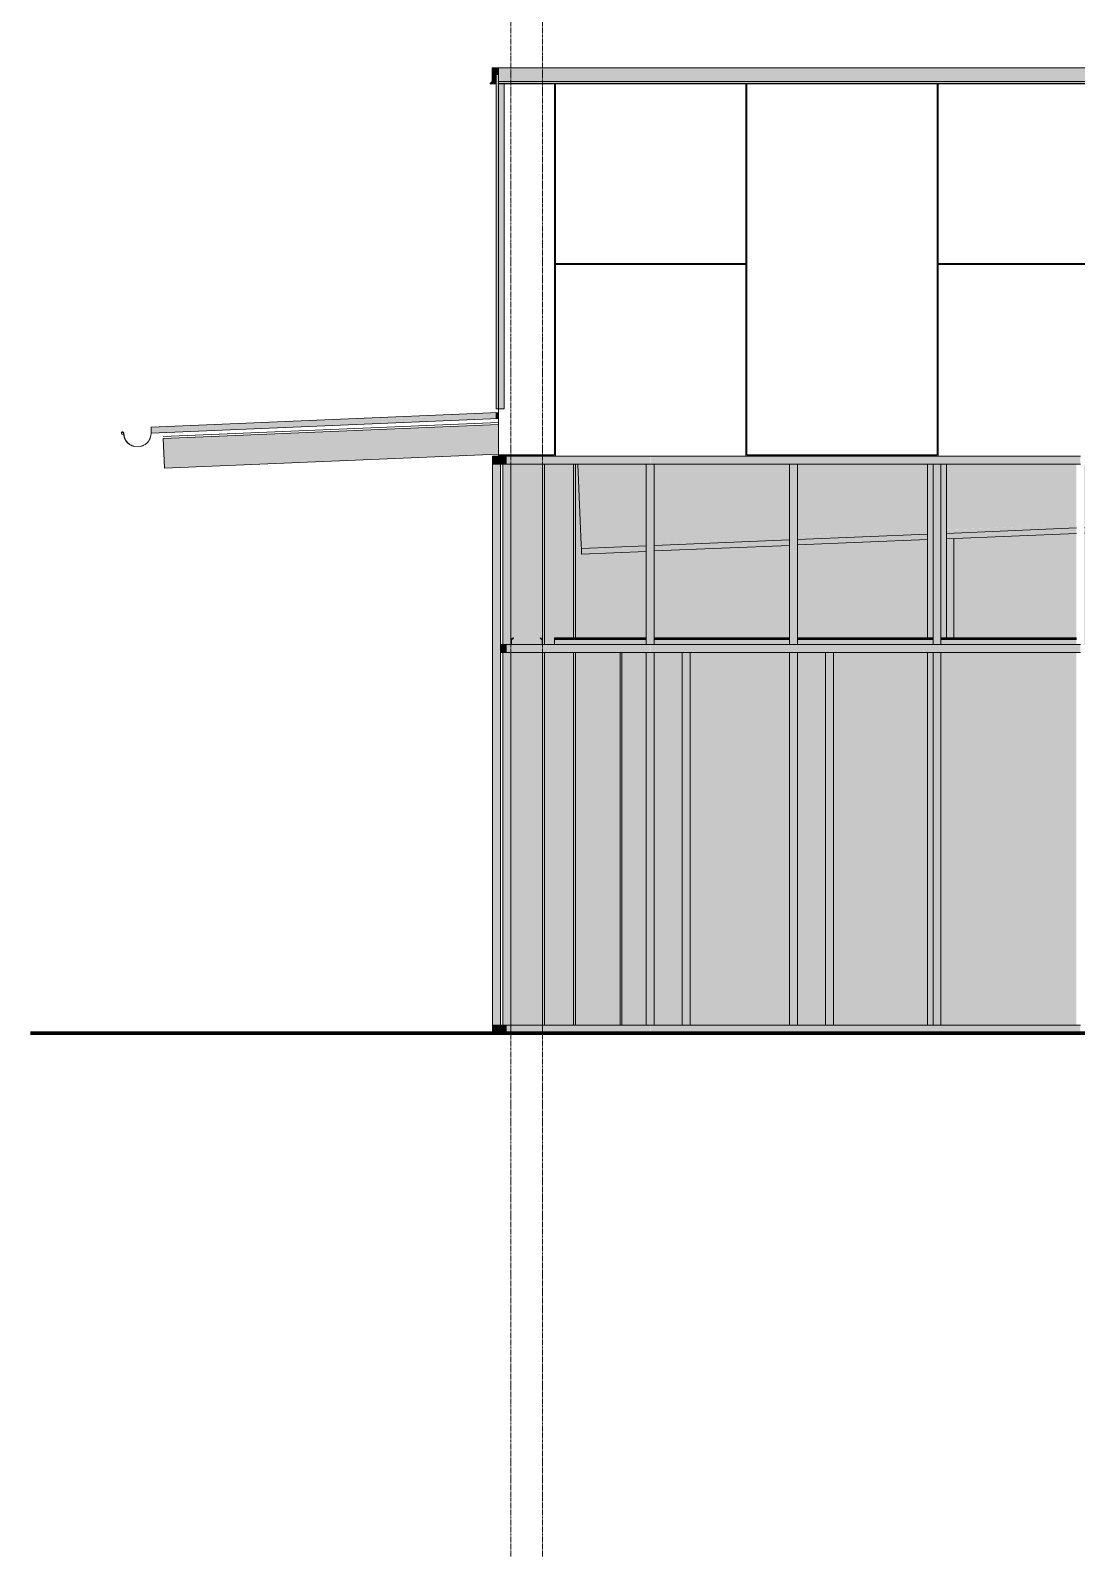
# Model space of a CAD drawing. Header units: inches. Extents: x 20478 to 36684, y -248 to 750.
# Drawn here: x 23873.6 to 24137.5, y -132 to 252.9 of the extents above; entities that cross this region are included whole.
import ezdxf

# ---------------------------------------------------------------- set-up
doc = ezdxf.new("R2010")
doc.units = ezdxf.units.IN
doc.header["$MEASUREMENT"] = 0
doc.linetypes.add('Grid Line 1_2_', pattern=[0.875, 0.5, -0.125, 0.125, -0.125])
for name, color, linetype, lineweight in [('A-GLAZ-CURT', 52, 'Continuous', 9), ('A-GLAZ-CWMG', 51, 'Continuous', 9), ('A-ROOF', 132, 'Continuous', 13), ('A-ROOF-OTLN', 132, 'Continuous', 9), ('A-WALL', 113, 'Continuous', 13), ('A-WALL-PATT', 111, 'Continuous', 13), ('C-TOPO', 7, 'Continuous', 9), ('I-WALL', 2, 'Continuous', 13), ('L-SITE-WALL', 31, 'Continuous', 13), ('S-BEAM', 12, 'Continuous', 9), ('S-COLS', 52, 'Continuous', 9), ('S-GRID', 1, 'Continuous', 9)]:
    doc.layers.add(name, color=color, linetype=linetype, lineweight=lineweight)

# ---------------------------------------------------------------- blocks, each defined once
blk = doc.blocks.new('Girt_C - 8_D-1111111-Elevation - South')
at = {"layer": 'S-BEAM'}
h = blk.add_hatch(color=256, dxfattribs=at)
h.paths.add_polyline_path([(22061.69, 98), (22061.75, 98), (22061.75, 99.2), (22062.29, 99.65), (22062.21, 99.73), (22061.64, 99.25), (22061.64, 98)], flags=0)
h.paths.add_polyline_path([(22069.64, 98), (22069.64, 99.25), (22069.07, 99.73), (22069, 99.65), (22069.53, 99.2), (22069.59, 98)], flags=0)
for p, q in [((22062.21, 99.73), (22061.64, 99.25)), ((22061.64, 99.25), (22061.64, 98)), ((22061.75, 99.2), (22062.29, 99.65)), ((22061.75, 98), (22061.75, 99.2)), ((22062.29, 99.65), (22062.21, 99.73)), ((22069.07, 99.73), (22069, 99.65)), ((22069, 99.65), (22069.53, 99.2)), ((22069.64, 99.25), (22069.07, 99.73)), ((22069.53, 99.2), (22069.53, 98))]:
    blk.add_line(p, q, dxfattribs=at)
blk = doc.blocks.new('W-Wide Flange-Column - B3_B-1169465-Elevation - South')
at = {"layer": 'S-COLS'}
h = blk.add_hatch(color=256, dxfattribs=at)
h.paths.add_polyline_path([(22069.64, 2), (22070.07, 2), (22070.02, 96), (22069.64, 96), (22069.64, 76.47)], flags=0)
h.paths.add_polyline_path([(22069.64, 98), (22070.07, 98), (22070.02, 143.5), (22069.64, 143.5), (22069.64, 105.76)], flags=0)
h = blk.add_hatch(color=256, dxfattribs=at)
h.paths.add_polyline_path([(22070.59, 2), (22070.77, 2), (22070.77, 96), (22070.07, 96), (22070.11, 2), (22070.42, 2)], flags=0)
h.paths.add_polyline_path([(22070.12, 98), (22070.77, 98), (22070.77, 143.5), (22070.07, 143.5), (22070.09, 98)], flags=0)
h = blk.add_hatch(color=256, dxfattribs=at)
h.paths.add_polyline_path([(22076.77, 2), (22076.77, 96), (22070.77, 96), (22070.77, 2)], flags=0)
h.paths.add_polyline_path([(22072.62, 98), (22072.62, 99.73), (22076.77, 99.73), (22076.77, 143.5), (22070.77, 143.5), (22070.77, 98)], flags=0)
h = blk.add_hatch(color=256, dxfattribs=at)
h.paths.add_polyline_path([(22077.11, 2), (22077.46, 2), (22077.42, 96), (22076.77, 96), (22076.77, 2), (22076.91, 2)], flags=0)
h.paths.add_polyline_path([(22077.42, 99.73), (22077.46, 99.73), (22077.42, 143.5), (22076.77, 143.5), (22076.81, 99.73), (22077.38, 99.73)], flags=0)
h = blk.add_hatch(color=256, dxfattribs=at)
h.paths.add_polyline_path([(22077.46, 2), (22077.89, 2), (22077.89, 96), (22077.46, 96), (22077.46, 76.47)], flags=0)
h.paths.add_polyline_path([(22077.89, 99.73), (22077.89, 143.5), (22077.46, 143.5), (22077.46, 99.73)], flags=0)
for p, q in [((22069.64, 143.5), (22069.64, 98)), ((22070.07, 143.5), (22070.07, 98)), ((22077.46, 143.5), (22077.46, 99.73)), ((22077.89, 99.73), (22077.89, 143.5)), ((22069.64, 96), (22069.64, 2)), ((22070.07, 96), (22070.07, 2)), ((22077.46, 96), (22077.46, 2)), ((22077.89, 2), (22077.89, 96))]:
    blk.add_line(p, q, dxfattribs=at)
blk = doc.blocks.new('Girt_C - 8_D-1099926-Elevation - South')
at = {"layer": 'S-BEAM'}
h = blk.add_hatch(color=256, dxfattribs=at)
h.paths.add_polyline_path([(26269.39, 99.25), (26269.39, 99.73), (26235.2, 99.73), (26235.2, 99.25), (26268.85, 99.25)], flags=0)
h.paths.add_polyline_path([(24238.55, 99.25), (24241.77, 99.25), (24241.77, 99.73), (24208.7, 99.73), (24208.7, 99.25), (24221.27, 99.25)], flags=0)
h.paths.add_polyline_path([(24243.77, 99.25), (24244.02, 99.25), (24244.02, 99.73), (24243.77, 99.73)], flags=0)
h.paths.add_polyline_path([(25076.08, 99.25), (25110.27, 99.25), (25110.27, 99.73), (25076.08, 99.73)], flags=0)
h.paths.add_polyline_path([(26233.2, 99.25), (26233.2, 99.73), (26199.02, 99.73), (26199.02, 99.25), (26225.65, 99.25)], flags=0)
h.paths.add_polyline_path([(25112.52, 99.25), (25112.52, 99.73), (25112.27, 99.73), (25112.27, 99.25)], flags=0)
h.paths.add_polyline_path([(25320.57, 99.25), (25501.08, 99.25), (25501.08, 99.73), (25320.57, 99.73)], flags=0)
h.paths.add_polyline_path([(26197.02, 99.25), (26197.02, 99.73), (26162.83, 99.73), (26162.83, 99.25), (26191.1, 99.25)], flags=0)
h.paths.add_polyline_path([(26160.83, 99.25), (26160.83, 99.73), (26128.02, 99.73), (26128.02, 99.25), (26156.54, 99.25)], flags=0)
h.paths.add_polyline_path([(26123.27, 99.25), (26123.27, 99.73), (26090.45, 99.73), (26090.45, 99.25), (26121.98, 99.25)], flags=0)
h.paths.add_polyline_path([(26088.45, 99.25), (26088.45, 99.73), (26054.27, 99.73), (26054.27, 99.25), (26087.42, 99.25)], flags=0)
h.paths.add_polyline_path([(26052.27, 99.25), (26052.27, 99.73), (26018.08, 99.73), (26018.08, 99.25), (26018.3, 99.25)], flags=0)
h.paths.add_polyline_path([(25502.14, 99.25), (25669.33, 99.25), (25669.33, 99.73), (25502.14, 99.73)], flags=0)
h.paths.add_polyline_path([(26016.08, 99.25), (26016.08, 99.73), (25983.02, 99.73), (25983.02, 99.25), (26001.03, 99.25)], flags=0)
h.paths.add_polyline_path([(25981.02, 99.25), (25981.02, 99.73), (25980.77, 99.73), (25980.77, 99.25)], flags=0)
h.paths.add_polyline_path([(25836.27, 99.25), (25836.27, 99.73), (25836.11, 99.73), (25836.11, 99.25)], flags=0)
h.paths.add_polyline_path([(25834.11, 99.25), (25834.11, 99.73), (25799.92, 99.73), (25799.92, 99.25), (25810.95, 99.25)], flags=0)
h.paths.add_polyline_path([(22925.33, 99.25), (22939.02, 99.25), (22939.02, 99.73), (22905.95, 99.73), (22905.95, 99.25), (22908.05, 99.25)], flags=0)
h.paths.add_polyline_path([(22941.02, 99.25), (22941.27, 99.25), (22941.27, 99.73), (22941.02, 99.73)], flags=0)
h.paths.add_polyline_path([(22948.57, 99.25), (23333.46, 99.25), (23333.46, 99.73), (22949.23, 99.73), (22949.17, 99.54), (22948.92, 99.33)], flags=0)
h.paths.add_polyline_path([(22903.95, 99.25), (22903.95, 99.73), (22869.77, 99.73), (22869.77, 99.25), (22890.78, 99.25)], flags=0)
h.paths.add_polyline_path([(22867.77, 99.25), (22867.77, 99.73), (22833.58, 99.73), (22833.58, 99.25), (22856.22, 99.25)], flags=0)
h.paths.add_polyline_path([(22831.58, 99.25), (22831.58, 99.73), (22813.14, 99.73), (22813.14, 99.25), (22821.66, 99.25)], flags=0)
h.paths.add_polyline_path([(22456.52, 99.25), (22456.52, 99.73), (22426.27, 99.73), (22426.27, 99.25)], flags=0)
h.paths.add_polyline_path([(23339.08, 99.25), (23373.27, 99.25), (23373.27, 99.73), (23339.08, 99.73)], flags=0)
h.paths.add_polyline_path([(22314.02, 99.25), (22314.02, 99.73), (22313.77, 99.73), (22313.77, 99.25)], flags=0)
h.paths.add_polyline_path([(22311.77, 99.25), (22311.77, 99.73), (22278.7, 99.73), (22278.7, 99.25), (22286, 99.25)], flags=0)
h.paths.add_polyline_path([(23375.52, 99.25), (23375.52, 99.73), (23375.27, 99.73), (23375.27, 99.25)], flags=0)
h.paths.add_polyline_path([(23954.27, 99.25), (23954.52, 99.25), (23954.52, 99.73), (23954.27, 99.73)], flags=0)
h.paths.add_polyline_path([(22276.7, 99.25), (22276.7, 99.73), (22242.52, 99.73), (22242.52, 99.25)], flags=0)
h.paths.add_polyline_path([(23956.52, 99.25), (23989.58, 99.25), (23989.58, 99.73), (23956.52, 99.73)], flags=0)
h.paths.add_polyline_path([(22240.52, 99.25), (22240.52, 99.73), (22206.33, 99.73), (22206.33, 99.25), (22216.89, 99.25)], flags=0)
h.paths.add_polyline_path([(22204.33, 99.25), (22204.33, 99.73), (22170.14, 99.73), (22170.14, 99.25)], flags=0)
h.paths.add_polyline_path([(23991.58, 99.25), (24025.77, 99.25), (24025.77, 99.73), (23991.58, 99.73)], flags=0)
h.paths.add_polyline_path([(22168.14, 99.25), (22168.14, 99.73), (22133.95, 99.73), (22133.95, 99.25), (22147.77, 99.25)], flags=0)
h.paths.add_polyline_path([(24027.77, 99.25), (24061.95, 99.25), (24061.95, 99.73), (24027.77, 99.73)], flags=0)
h.paths.add_polyline_path([(24063.95, 99.25), (24098.14, 99.25), (24098.14, 99.73), (24063.95, 99.73)], flags=0)
h.paths.add_polyline_path([(22131.95, 99.25), (22131.95, 99.73), (22097.77, 99.73), (22097.77, 99.25)], flags=0)
h.paths.add_polyline_path([(22095.77, 99.25), (22095.77, 99.73), (22072.62, 99.73), (22072.62, 99.25), (22078.65, 99.25)], flags=0)
h.paths.add_polyline_path([(24100.14, 99.25), (24132.95, 99.25), (24132.95, 99.73), (24100.14, 99.73)], flags=0)
h.paths.add_polyline_path([(24137.7, 99.25), (24170.52, 99.25), (24170.52, 99.73), (24137.7, 99.73)], flags=0)
h.paths.add_polyline_path([(24172.52, 99.25), (24206.7, 99.25), (24206.7, 99.73), (24172.52, 99.73)], flags=0)
h = blk.add_hatch(color=256, dxfattribs=at)
h.paths.add_polyline_path([(24243.77, 96.88), (24244.02, 96.88), (24244.02, 99.25), (24243.77, 99.25), (24243.77, 97)], flags=0)
h.paths.add_polyline_path([(25655.44, 96.88), (25669.33, 96.88), (25669.33, 99.25), (25502.14, 99.25), (25502.14, 96.88), (25638.16, 96.88)], flags=0)
h.paths.add_polyline_path([(25836.11, 96.88), (25836.27, 96.88), (25836.27, 99.25), (25836.11, 99.25), (25836.11, 97)], flags=0)
h.paths.add_polyline_path([(25980.77, 96.88), (25981.02, 96.88), (25981.02, 99.25), (25980.77, 99.25), (25980.77, 97)], flags=0)
h.paths.add_polyline_path([(25112.27, 96.88), (25112.52, 96.88), (25112.52, 99.25), (25112.27, 99.25), (25112.27, 97)], flags=0)
h.paths.add_polyline_path([(25320.57, 96.88), (25501.08, 96.88), (25501.08, 99.25), (25320.57, 99.25)], flags=0)
h.paths.add_polyline_path([(23322.75, 96.88), (23333.46, 96.88), (23333.46, 99.25), (22944.89, 99.25), (22944.89, 96.88), (23253.64, 96.88)], flags=0)
h.paths.add_polyline_path([(23375.27, 96.88), (23375.52, 96.88), (23375.52, 99.25), (23375.27, 99.25), (23375.27, 97)], flags=0)
h.paths.add_polyline_path([(23954.52, 96.88), (23954.52, 99.25), (23954.27, 99.25), (23954.27, 96.88)], flags=0)
h.paths.add_polyline_path([(22313.77, 96.88), (22314.02, 96.88), (22314.02, 99.25), (22313.77, 99.25), (22313.77, 97)], flags=0)
h.paths.add_polyline_path([(22941.02, 96.88), (22941.27, 96.88), (22941.27, 99.25), (22941.02, 99.25), (22941.02, 97)], flags=0)
h.paths.add_polyline_path([(22171.52, 98), (22204.33, 98), (22204.33, 99.25), (22170.14, 99.25), (22170.14, 98)], flags=0)
h.paths.add_polyline_path([(25102.51, 98), (25110.27, 98), (25110.27, 99.25), (25076.08, 99.25), (25076.08, 98), (25085.23, 98)], flags=0)
h.paths.add_polyline_path([(25810.95, 98), (25834.11, 98), (25834.11, 99.25), (25799.92, 99.25), (25799.92, 98)], flags=0)
h.paths.add_polyline_path([(22168.14, 98), (22168.14, 99.25), (22133.95, 99.25), (22133.95, 98), (22166.77, 98)], flags=0)
h.paths.add_polyline_path([(22890.78, 98), (22903.95, 98), (22903.95, 99.25), (22869.77, 99.25), (22869.77, 98), (22873.5, 98)], flags=0)
h.paths.add_polyline_path([(22905.95, 98), (22939.02, 98), (22939.02, 99.25), (22905.95, 99.25)], flags=0)
h.paths.add_polyline_path([(22856.22, 98), (22867.77, 98), (22867.77, 99.25), (22833.58, 99.25), (22833.58, 98), (22838.94, 98)], flags=0)
h.paths.add_polyline_path([(25983.02, 98), (26016.08, 98), (26016.08, 99.25), (25983.02, 99.25)], flags=0)
h.paths.add_polyline_path([(22821.66, 98), (22831.58, 98), (22831.58, 99.25), (22813.14, 99.25), (22813.14, 98)], flags=0)
h.paths.add_polyline_path([(22456.52, 98), (22456.52, 99.25), (22426.27, 99.25), (22426.27, 98)], flags=0)
h.paths.add_polyline_path([(26018.08, 98), (26052.27, 98), (26052.27, 99.25), (26018.08, 99.25)], flags=0)
h.paths.add_polyline_path([(26054.27, 98), (26088.45, 98), (26088.45, 99.25), (26054.27, 99.25)], flags=0)
h.paths.add_polyline_path([(22286, 98), (22311.77, 98), (22311.77, 99.25), (22278.7, 99.25), (22278.7, 98)], flags=0)
h.paths.add_polyline_path([(26090.45, 98), (26123.27, 98), (26123.27, 99.25), (26090.45, 99.25)], flags=0)
h.paths.add_polyline_path([(22276.7, 98), (22276.7, 99.25), (22242.52, 99.25), (22242.52, 98)], flags=0)
h.paths.add_polyline_path([(26128.02, 98), (26160.83, 98), (26160.83, 99.25), (26128.02, 99.25)], flags=0)
h.paths.add_polyline_path([(23339.08, 98), (23373.27, 98), (23373.27, 99.25), (23339.08, 99.25)], flags=0)
h.paths.add_polyline_path([(22216.89, 98), (22240.52, 98), (22240.52, 99.25), (22206.33, 99.25), (22206.33, 98)], flags=0)
h.paths.add_polyline_path([(26162.83, 98), (26197.02, 98), (26197.02, 99.25), (26162.83, 99.25)], flags=0)
h.paths.add_polyline_path([(26199.02, 98), (26233.2, 98), (26233.2, 99.25), (26199.02, 99.25)], flags=0)
h.paths.add_polyline_path([(22131.95, 98), (22131.95, 99.25), (22097.77, 99.25), (22097.77, 98)], flags=0)
h.paths.add_polyline_path([(26235.2, 98), (26269.39, 98), (26269.39, 99.25), (26235.2, 99.25)], flags=0)
h.paths.add_polyline_path([(22078.65, 98), (22095.77, 98), (22095.77, 99.25), (22072.62, 99.25), (22072.62, 98)], flags=0)
h.paths.add_polyline_path([(23956.52, 98), (23989.58, 98), (23989.58, 99.25), (23956.52, 99.25)], flags=0)
h.paths.add_polyline_path([(24238.55, 98), (24241.77, 98), (24241.77, 99.25), (24208.7, 99.25), (24208.7, 98), (24221.27, 98)], flags=0)
h.paths.add_polyline_path([(23991.58, 98), (24025.77, 98), (24025.77, 99.25), (23991.58, 99.25)], flags=0)
h.paths.add_polyline_path([(24206.7, 98), (24206.7, 99.25), (24172.52, 99.25), (24172.52, 98)], flags=0)
h.paths.add_polyline_path([(24027.77, 98), (24061.95, 98), (24061.95, 99.25), (24027.77, 99.25)], flags=0)
h.paths.add_polyline_path([(24152.15, 98), (24170.52, 98), (24170.52, 99.25), (24137.7, 99.25), (24137.7, 98)], flags=0)
h.paths.add_polyline_path([(24063.95, 98), (24098.14, 98), (24098.14, 99.25), (24063.95, 99.25)], flags=0)
h.paths.add_polyline_path([(24132.95, 98), (24132.95, 99.25), (24100.14, 99.25), (24100.14, 98)], flags=0)
for p, q in [((22072.62, 99.25), (22072.62, 99.73)), ((22072.62, 99.73), (22095.77, 99.73)), ((22072.62, 98), (22072.62, 99.25)), ((22095.77, 99.25), (22072.62, 99.25)), ((22097.77, 99.73), (22131.95, 99.73)), ((22131.95, 99.25), (22097.77, 99.25)), ((22133.95, 99.73), (22168.14, 99.73)), ((22168.14, 99.25), (22133.95, 99.25)), ((22170.14, 99.73), (22204.33, 99.73)), ((22204.33, 99.25), (22170.14, 99.25))]:
    blk.add_line(p, q, dxfattribs=at)
blk = doc.blocks.new('W-Wide Flange-Column - B3_D-1169468-Elevation - South')
at = {"layer": 'S-COLS'}
for points in [[(22088.52, 2), (22088.52, 96), (22077.89, 96), (22077.89, 2), (22078.65, 2)], [(22088.86, 2), (22089.21, 2), (22089.17, 96), (22088.52, 96), (22088.52, 2), (22088.66, 2)], [(22089.21, 2), (22089.64, 2), (22089.64, 96), (22089.21, 96), (22089.21, 76.47)]]:
    blk.add_hatch(color=256, dxfattribs=at).paths.add_polyline_path(points, flags=0)
for p, q in [((22089.21, 96), (22089.21, 2)), ((22089.64, 2), (22089.64, 96))]:
    blk.add_line(p, q, dxfattribs=at)
blk = doc.blocks.new('W-Wide Flange - 8_ WIDE-1169466-Elevation - South')
at = {"layer": 'S-BEAM'}
h = blk.add_hatch(color=256, dxfattribs=at)
h.paths.add_polyline_path([(22079.37, 123.09), (22095.77, 123.78), (22095.77, 143.5), (22078.52, 143.5), (22078.87, 135.06)], flags=0)
h.paths.add_polyline_path([(22097.77, 123.86), (22131.95, 125.28), (22131.95, 143.5), (22097.77, 143.5), (22097.77, 135.06)], flags=0)
h.paths.add_polyline_path([(22133.95, 125.37), (22166.77, 126.73), (22166.77, 143.5), (22133.95, 143.5), (22133.95, 142.48)], flags=0)
h.paths.add_polyline_path([(22171.52, 126.93), (22204.33, 128.3), (22204.33, 143.5), (22171.52, 143.5), (22171.52, 142.48)], flags=0)
h.paths.add_polyline_path([(22206.33, 128.38), (22240.52, 129.81), (22240.52, 143.5), (22206.33, 143.5)], flags=0)
h.paths.add_polyline_path([(22242.52, 129.89), (22276.7, 131.32), (22276.7, 143.5), (22242.52, 143.5)], flags=0)
h.paths.add_polyline_path([(22278.7, 131.4), (22311.77, 132.78), (22311.77, 143.5), (22278.7, 143.5)], flags=0)
h.paths.add_polyline_path([(22313.77, 132.86), (22314.02, 132.87), (22314.02, 145.5), (22313.77, 145.46), (22313.77, 135.06)], flags=0)
h.paths.add_polyline_path([(22426.27, 137.55), (22456.52, 138.81), (22456.52, 143.5), (22426.27, 143.5), (22426.27, 139.94)], flags=0)
h = blk.add_hatch(color=256, dxfattribs=at)
h.paths.add_polyline_path([(22079.4, 122.2), (22095.77, 122.92), (22095.77, 123.78), (22079.37, 123.09), (22079.4, 122.23)], flags=0)
h.paths.add_polyline_path([(22097.77, 122.97), (22131.95, 124.42), (22131.95, 125.28), (22097.77, 123.85), (22097.77, 123)], flags=0)
h.paths.add_polyline_path([(22133.95, 124.48), (22166.77, 125.87), (22166.77, 126.73), (22133.95, 125.35), (22133.95, 124.5)], flags=0)
h.paths.add_polyline_path([(22171.52, 126.04), (22204.33, 127.44), (22204.33, 128.3), (22171.52, 126.9), (22171.52, 126.07)], flags=0)
h.paths.add_polyline_path([(22206.33, 127.49), (22240.52, 128.95), (22240.52, 129.81), (22206.33, 128.34), (22206.33, 127.52)], flags=0)
h.paths.add_polyline_path([(22242.52, 129), (22276.7, 130.45), (22276.7, 131.32), (22242.52, 129.84), (22242.52, 129.02)], flags=0)
h.paths.add_polyline_path([(22278.7, 130.51), (22311.77, 131.92), (22311.77, 132.78), (22278.7, 131.4), (22278.7, 130.53)], flags=0)
h.paths.add_polyline_path([(22313.77, 131.97), (22314.02, 132.01), (22314.02, 132.87), (22313.77, 132.86), (22313.77, 131.99)], flags=0)
h.paths.add_polyline_path([(22426.27, 136.66), (22456.52, 137.95), (22456.52, 138.81), (22426.27, 137.55), (22426.27, 136.67)], flags=0)
h = blk.add_hatch(color=256, dxfattribs=at)
h.paths.add_polyline_path([(22079.46, 120.84), (22095.77, 121.52), (22095.77, 122.89), (22079.4, 122.2)], flags=0)
h.paths.add_polyline_path([(22097.77, 121.61), (22131.95, 123.03), (22131.95, 124.39), (22097.77, 122.97)], flags=0)
h.paths.add_polyline_path([(22133.95, 123.12), (22166.77, 124.48), (22166.77, 125.84), (22133.95, 124.48)], flags=0)
h.paths.add_polyline_path([(22171.52, 124.68), (22204.33, 126.05), (22204.33, 127.41), (22171.52, 126.04)], flags=0)
h.paths.add_polyline_path([(22206.33, 126.13), (22240.52, 127.56), (22240.52, 128.92), (22206.33, 127.49)], flags=0)
h.paths.add_polyline_path([(22242.52, 127.64), (22276.7, 129.06), (22276.7, 130.42), (22242.52, 129)], flags=0)
h.paths.add_polyline_path([(22278.7, 129.15), (22311.77, 130.52), (22311.77, 131.89), (22278.7, 130.51)], flags=0)
h.paths.add_polyline_path([(22313.77, 130.61), (22314.02, 130.62), (22314.02, 131.98), (22313.77, 131.97)], flags=0)
h.paths.add_polyline_path([(22426.27, 135.3), (22456.52, 136.56), (22456.52, 137.92), (22426.27, 136.66)], flags=0)
for p, q in [((22079.37, 123.09), (22078.52, 143.5)), ((22426.27, 136.66), (22456.52, 137.92)), ((22426.27, 135.3), (22456.52, 136.56)), ((22278.7, 130.51), (22311.77, 131.89)), ((22313.77, 131.97), (22314.02, 131.98)), ((22171.52, 126.04), (22204.33, 127.41)), ((22206.33, 127.49), (22240.52, 128.92)), ((22206.33, 126.13), (22240.52, 127.56)), ((22242.52, 129), (22276.7, 130.42)), ((22242.52, 127.64), (22276.7, 129.06)), ((22278.7, 129.15), (22311.77, 130.52)), ((22313.77, 130.61), (22314.02, 130.62)), ((22097.77, 122.97), (22131.95, 124.39)), ((22133.95, 124.48), (22166.77, 125.84)), ((22133.95, 123.12), (22166.77, 124.48)), ((22171.52, 124.68), (22204.33, 126.05)), ((22079.4, 122.2), (22079.37, 123.09)), ((22079.4, 122.2), (22095.77, 122.89)), ((22079.46, 120.84), (22079.4, 122.2)), ((22079.46, 120.84), (22095.77, 121.52)), ((22097.77, 121.61), (22131.95, 123.03))]:
    blk.add_line(p, q, dxfattribs=at)
blk = doc.blocks.new('Rectangular Mullion - Exterior 2_ x 4_5_-827464-Elevation - South')
at = {"layer": 'A-GLAZ-CWMG'}
blk.add_hatch(color=256, dxfattribs=at).paths.add_polyline_path([(22106.83, 2), (22106.83, 96), (22104.83, 96), (22104.83, 2)], flags=0)
for p, q in [((22104.83, 96), (22104.83, 2)), ((22106.83, 2), (22106.83, 96))]:
    blk.add_line(p, q, dxfattribs=at)
blk = doc.blocks.new('Rectangular Mullion - Exterior 2_ x 4_5_-1142379-Elevation - South')
at = {"layer": 'A-GLAZ-CWMG'}
blk.add_hatch(color=256, dxfattribs=at).paths.add_polyline_path([(22059.02, 2), (22059.02, 97), (22057.02, 97), (22057.02, 2)], flags=0)
for p, q in [((22057.02, 97), (22057.02, 2)), ((22059.02, 97), (22059.02, 2)), ((22059.02, 2), (22057.02, 2))]:
    blk.add_line(p, q, dxfattribs=at)
blk = doc.blocks.new('Rectangular Mullion - Exterior 2_ x 4_5_-1142380-Elevation - South')
at = {"layer": 'A-GLAZ-CWMG'}
blk.add_hatch(color=256, dxfattribs=at).paths.add_polyline_path([(22059.02, 97), (22059.02, 143.5), (22057.02, 143.5), (22057.02, 97)], flags=0)
for p, q in [((22057.02, 143.5), (22059.02, 143.5)), ((22057.02, 143.5), (22057.02, 97)), ((22059.02, 143.5), (22059.02, 97))]:
    blk.add_line(p, q, dxfattribs=at)
blk = doc.blocks.new('System Panel - Glazed-frosted-1142383-Elevation - South')
at = {"layer": 'A-GLAZ-CURT'}
blk.add_hatch(color=256, dxfattribs=at).paths.add_polyline_path([(22276.7, 2), (22276.7, 96), (22242.52, 96), (22242.52, 2)], flags=0)
blk = doc.blocks.new('Rectangular Mullion - Exterior 2_ x 4_5_-769200-Elevation - South')
at = {"layer": 'A-GLAZ-CWMG'}
blk.add_hatch(color=256, dxfattribs=at).paths.add_polyline_path([(24171.52, 0), (24207.7, 0), (24207.7, 2), (24171.52, 2)], flags=0)
blk.add_line((24171.52, 2), (24207.7, 2), dxfattribs=at)
blk = doc.blocks.new('Rectangular Mullion - Exterior 2_ x 4_5_-769423-Elevation - South')
at = {"layer": 'A-GLAZ-CWMG'}
blk.add_hatch(color=256, dxfattribs=at).paths.add_polyline_path([(24207.7, 96), (24207.7, 98), (24171.52, 98), (24171.52, 96)], flags=0)
for p, q in [((24207.7, 98), (24171.52, 98)), ((24207.7, 96), (24171.52, 96))]:
    blk.add_line(p, q, dxfattribs=at)
blk = doc.blocks.new('Rectangular Mullion - Exterior 2_ x 4_5_-V45-Elevation - South')
at = {"layer": 'A-GLAZ-CWMG'}
blk.add_hatch(color=256, dxfattribs=at).paths.add_polyline_path([(22277.7, 143.5), (22277.7, 145.5), (22241.52, 145.5), (22241.52, 143.5)], flags=0)
for p, q in [((22277.7, 145.5), (22241.52, 145.5)), ((22277.7, 143.5), (22241.52, 143.5))]:
    blk.add_line(p, q, dxfattribs=at)
blk = doc.blocks.new('Rectangular Mullion - Exterior 2_ x 4_5_-1115231-Elevation - South')
at = {"layer": 'A-GLAZ-CWMG'}
blk.add_hatch(color=256, dxfattribs=at).paths.add_polyline_path([(24208.7, 2), (24208.7, 96), (24206.7, 96), (24206.7, 2)], flags=0)
for p, q in [((24206.7, 96), (24208.7, 96)), ((24206.7, 96), (24206.7, 2)), ((24208.7, 96), (24208.7, 2)), ((24208.7, 2), (24206.7, 2))]:
    blk.add_line(p, q, dxfattribs=at)
blk = doc.blocks.new('Rectangular Mullion - Exterior 2_ x 4_5_-1142334-Elevation - South')
at = {"layer": 'A-GLAZ-CWMG'}
blk.add_hatch(color=256, dxfattribs=at).paths.add_polyline_path([(24206.7, 98), (24208.7, 98), (24208.7, 143.5), (24206.7, 143.5), (24206.7, 115.53)], flags=0)
for p, q in [((24206.7, 143.5), (24208.7, 143.5)), ((24206.7, 143.5), (24206.7, 98)), ((24208.7, 143.5), (24208.7, 98)), ((24208.7, 98), (24206.7, 98))]:
    blk.add_line(p, q, dxfattribs=at)
blk = doc.blocks.new('Rectangular Mullion - Exterior 2_ x 4_5_-1146371-Elevation - South')
at = {"layer": 'A-GLAZ-CWMG'}
blk.add_hatch(color=256, dxfattribs=at).paths.add_polyline_path([(22060.58, 143.5), (22060.58, 145.5), (22057.02, 145.5), (22057.02, 143.5)], flags=0)
for p, q in [((22057.02, 143.5), (22057.02, 145.5)), ((22060.58, 145.5), (22057.02, 145.5)), ((22060.58, 143.5), (22057.02, 143.5))]:
    blk.add_line(p, q, dxfattribs=at)
blk = doc.blocks.new('Rectangular Mullion - Exterior 2_ x 4_5_-1146372-Elevation - South')
at = {"layer": 'A-GLAZ-CWMG'}
blk.add_hatch(color=256, dxfattribs=at).paths.add_polyline_path([(22057.02, 0), (22060.58, 0), (22060.58, 2), (22057.02, 2)], flags=0)
for p, q in [((22057.02, 0), (22057.02, 2)), ((22057.02, 2), (22060.58, 2))]:
    blk.add_line(p, q, dxfattribs=at)
blk = doc.blocks.new('Rectangular Mullion - Exterior 2_ x 4_5_-1146373-Elevation - South')
at = {"layer": 'A-GLAZ-CWMG'}
blk.add_hatch(color=256, dxfattribs=at).paths.add_polyline_path([(22060.58, 96), (22060.58, 98), (22059.02, 98), (22059.02, 96)], flags=0)
for p, q in [((22059.02, 96), (22059.02, 98)), ((22060.58, 98), (22059.02, 98)), ((22060.58, 96), (22059.02, 96))]:
    blk.add_line(p, q, dxfattribs=at)
blk = doc.blocks.new('Dimension Lumber - 5_5 x 7_5 Glulam-1165141-Elevation - South')
at = {"layer": 'S-BEAM'}
blk.add_hatch(color=256, dxfattribs=at).paths.add_polyline_path([(21974.22, 142.48), (22058.52, 145.99), (22058.52, 153.5), (21973.91, 149.98)], flags=0)
for p, q in [((21973.91, 149.98), (22058.52, 153.5)), ((21974.22, 142.48), (21973.91, 149.98)), ((22058.52, 145.99), (21974.22, 142.48))]:
    blk.add_line(p, q, dxfattribs=at)

msp = doc.modelspace()

# ---------------------------------------------------------------- hatches: boundary and pattern name
at = {"layer": 'A-ROOF', "lineweight": 5}
for points in [[(23904.0603, 151.35156), (23991.0603, 154.97656), (23991.0603, 156.47786), (23904.0603, 152.85286)], [(23991.0603, 154.97656), (23991.6853, 155.0026), (23991.6853, 156.5039), (23991.0603, 156.47786)]]:
    msp.add_hatch(color=256, dxfattribs=at).paths.add_polyline_path(points, flags=0)
at = {"layer": 'A-ROOF-OTLN', "lineweight": 5}
msp.add_hatch(color=256, dxfattribs=at).paths.add_polyline_path([(23900.5603, 147.85156), (23901.46617, 147.97082), (23902.3103, 148.32047), (23903.03517, 148.87669), (23903.59139, 149.60156), (23903.94104, 150.44569), (23904.0603, 151.35156), (23903.9978, 151.35156), (23903.88067, 150.46187), (23903.53726, 149.63281), (23902.99098, 148.92088), (23902.27905, 148.3746), (23901.44999, 148.03119), (23900.5603, 147.91406), (23899.67061, 148.03119), (23898.84155, 148.3746), (23898.12962, 148.92088), (23897.58334, 149.63281), (23897.23993, 150.46187), (23897.1228, 151.35156), (23897.0603, 151.35156), (23897.17956, 150.44569), (23897.52921, 149.60156), (23898.08543, 148.87669), (23898.8103, 148.32047), (23899.65443, 147.97082)], flags=0)
at = {"layer": 'A-WALL', "lineweight": 5}
for points in [[(23989.60449, 239.45581), (23990.1228, 239.97411), (23990.1228, 243.43414), (23991.6853, 243.38501), (23991.6853, 243.41484), (23990.0603, 243.5), (23990.0603, 240), (23989.5603, 239.5)], [(23991.0603, 239.97411), (23991.0603, 241.75), (23991.6853, 241.75), (23991.6853, 243.35225), (23990.1228, 243.43414), (23990.1228, 239.97411)], [(23991.6853, 243.41484), (23991.6853, 243.5), (23990.12394, 243.49666), (23991.31701, 243.43414)], [(24728.9103, 240), (24745.3103, 240), (24745.3103, 243.5), (23991.6853, 243.5), (23991.6853, 240), (24720.27072, 240)], [(23990.1228, 239.45581), (23991.0603, 239.5), (23991.0603, 239.97411), (23990.1228, 239.97411), (23989.60449, 239.45581), (23990.0603, 239.45581)], [(24745.3103, 239.5), (24745.8103, 239.5), (24745.3103, 240), (23991.6853, 240), (23991.6853, 239.5), (24737.54988, 239.5)]]:
    msp.add_hatch(color=256, dxfattribs=at).paths.add_polyline_path(points, flags=0)
at = {"layer": 'A-WALL-PATT', "lineweight": 9}
h = msp.add_hatch(dxfattribs=at)
h.set_pattern_fill('FP_9', color=256, style=0, pattern_type=2)
h.set_pattern_definition([(0, (24102.44, 1), (-193, 193), [48, -145]), (90, (24102.44, 1), (-193, 1e-14), [96.25, -96.75]), (180, (24150.44, 97.25), (-193, 193), [48, -145]), (90, (24150.44, 1), (-193, 1e-14), [96.25, -96.75]), (180, (24150.44, 97.5), (-193, 193), [48, -145]), (90, (24150.44, 97.5), (-193, 1e-14), [96.25, -96.75]), (0, (24102.44, 193.75), (-193, 193), [48, -145]), (90, (24102.44, 97.5), (-193, 1e-14), [96.25, -96.75]), (0, (24150.69, 49), (-193, 193), [48, -145]), (90, (24150.69, 0.75), (-193, 1e-14), [48.25, -144.75]), (90, (24198.69, 0.75), (-193, 1e-14), [48.25, -144.75]), (0, (24150.69, 145.5), (-193, 193), [48, -145]), (90, (24150.69, 49.25), (-193, 1e-14), [96.25, -96.75]), (180, (24198.69, 49.25), (-193, 193), [48, -145]), (90, (24198.69, 49.25), (-193, 1e-14), [96.25, -96.75]), (90, (24150.69, 145.75), (-193, 1e-14), [48, -145]), (180, (24198.69, 145.75), (-193, 193), [48, -145]), (90, (24198.69, 145.75), (-193, 1e-14), [48, -145]), (0, (24198.94, 1), (-193, 193), [48, -145]), (90, (24198.94, 1), (-193, 1e-14), [96.25, -96.75]), (180, (24246.94, 97.25), (-193, 193), [48, -145]), (90, (24246.94, 1), (-193, 1e-14), [96.25, -96.75]), (180, (24246.94, 97.5), (-193, 193), [48, -145]), (90, (24246.94, 97.5), (-193, 1e-14), [96.25, -96.75]), (180, (24246.94, 193.75), (-193, 193), [48, -145]), (90, (24198.94, 97.5), (-193, 1e-14), [96.25, -96.75]), (0, (24247.19, 49), (-193, 193), [48, -145]), (90, (24247.19, 0.75), (-193, 1e-14), [48.25, -144.75]), (90, (24295.19, 0.75), (-193, 1e-14), [48.25, -144.75]), (0, (24247.19, 145.5), (-193, 193), [48, -145]), (90, (24247.19, 49.25), (-193, 1e-14), [96.25, -96.75]), (180, (24295.19, 49.25), (-193, 193), [48, -145]), (90, (24295.19, 49.25), (-193, 1e-14), [96.25, -96.75]), (90, (24247.19, 145.75), (-193, 1e-14), [48, -145]), (180, (24295.19, 145.75), (-193, 193), [48, -145]), (90, (24295.19, 145.75), (-193, 1e-14), [48, -145])])
h.paths.add_polyline_path([(24606.40659, 0), (24637.16636, 0), (24637.16636, 72), (24709.16636, 72), (24709.16636, 0), (24744.3103, 0), (24744.3103, 152.35156), (24738.0603, 152.35156), (24738.0603, 143.48246), (24732.5603, 143.48246), (24732.5603, 152.35156), (24711.3103, 152.35156), (24711.3103, 156.47786), (24744.3103, 156.47786), (24744.3103, 239.45581), (23991.6853, 239.45581), (23991.6853, 145.5), (24247.1853, 145.5), (24247.1853, 0), (24357.4353, 0), (24357.4353, 145.5), (24391.6853, 145.5), (24391.6853, 0), (24534.40659, 0), (24534.40659, 72), (24606.40659, 72), (24606.40659, 56.90178)], flags=0)
at = {"layer": 'I-WALL', "lineweight": 5}
h = msp.add_hatch(color=256, dxfattribs=at)
h.paths.add_polyline_path([(23994.91967, 98), (24002.70092, 98), (24002.70092, 99.199), (24002.16546, 99.6483), (24002.23577, 99.73209), (24002.8103, 99.25), (24002.8103, 143.5), (23994.7478, 143.5), (23994.7478, 98), (23994.8103, 98), (23994.8103, 99.25), (23995.38483, 99.73209), (23995.45514, 99.6483), (23994.91967, 99.199)], flags=0)
h.paths.add_polyline_path([(24011.0603, 99.73209), (24028.9353, 99.73209), (24028.9353, 121.52432), (24012.62969, 120.84492), (24011.63138, 143.5), (24011.0603, 143.5), (24011.0603, 100.88129)], flags=0)
h.paths.add_polyline_path([(24065.1228, 99.73209), (24065.1228, 123.03213), (24030.9353, 121.60765), (24030.9353, 99.73209)], flags=0)
h.paths.add_polyline_path([(24067.1228, 99.73209), (24099.9353, 99.73209), (24099.9353, 124.48265), (24067.1228, 123.09296), (24067.1228, 115.52779)], flags=0)
h.paths.add_polyline_path([(24106.5603, 99.73209), (24106.5603, 124.75869), (24104.6853, 124.68057), (24104.6853, 99.73209)], flags=0)
h = msp.add_hatch(color=256, dxfattribs=at)
h.paths.add_polyline_path([(24101.3103, 99.73209), (24101.3103, 143.5), (24099.9353, 143.5), (24099.9353, 99.73209)], flags=0)
h.paths.add_polyline_path([(24103.3103, 99.73209), (24104.6853, 99.73209), (24104.6853, 143.5), (24103.3103, 143.5), (24103.3103, 115.52779)], flags=0)
h = msp.add_hatch(color=256, dxfattribs=at)
h.paths.add_polyline_path([(24022.8103, 2), (24028.9353, 2), (24028.9353, 96), (24022.8103, 96), (24022.8103, 76.47046)], flags=0)
h.paths.add_polyline_path([(24030.9353, 2), (24037.9978, 2), (24037.9978, 96), (24030.9353, 96), (24030.9353, 76.47046)], flags=0)
h.paths.add_polyline_path([(24076.1853, 2), (24099.9353, 2), (24099.9353, 96), (24076.1853, 96), (24076.1853, 76.47046)], flags=0)
h.paths.add_polyline_path([(24065.1228, 2), (24065.1228, 96), (24039.9978, 96), (24039.9978, 2)], flags=0)
h.paths.add_polyline_path([(24074.1853, 2), (24074.1853, 96), (24067.1228, 96), (24067.1228, 2)], flags=0)
h.paths.add_polyline_path([(24243.0603, 130.44619), (24244.9353, 130.44619), (24244.9353, 130.52432)], flags=0)
h.paths.add_polyline_path([(24211.8728, 99.73209), (24243.0603, 99.73209), (24243.0603, 130.44619), (24211.8728, 129.14671), (24211.8728, 109.89078)], flags=0)
h.paths.add_polyline_path([(24106.5603, 99.73209), (24137.4978, 99.73209), (24137.4978, 126.04775), (24106.5603, 124.75869), (24106.5603, 115.52779)], flags=0)
h.paths.add_polyline_path([(24139.4978, 99.73209), (24173.6853, 99.73209), (24173.6853, 127.55557), (24139.4978, 126.13109), (24139.4978, 115.52779)], flags=0)
h.paths.add_polyline_path([(24209.8728, 99.73209), (24209.8728, 129.06338), (24175.6853, 127.6389), (24175.6853, 99.73209)], flags=0)
h.paths.add_polyline_path([(24389.6853, 99.73209), (24389.6853, 131.2859), (24359.4353, 131.2859), (24359.4353, 99.73209)], flags=0)
h.paths.add_polyline_path([(24247.1853, 130.44619), (24247.1853, 130.61807), (24246.9353, 130.60765), (24246.9353, 130.44619)], flags=0)
for points in [[(23994.7478, 2), (24002.8103, 2), (24002.8103, 96), (23994.7478, 95.99913), (23994.7478, 76.47046)], [(24101.3103, 2), (24101.3103, 96), (24099.9353, 96), (24099.9353, 2)]]:
    msp.add_hatch(color=256, dxfattribs=at).paths.add_polyline_path(points, flags=0)
at = {"layer": 'L-SITE-WALL', "lineweight": 5}
msp.add_hatch(color=256, dxfattribs=at).paths.add_polyline_path([(23991.0603, 157.5), (23993.0603, 157.5), (23993.0603, 239.45581), (23991.6853, 239.5), (23991.6853, 241.75), (23991.0603, 241.75), (23991.0603, 232.69979)], flags=0)

# ---------------------------------------------------------------- linework, layer by layer
at = {"layer": 'A-ROOF'}
for p, q in [((23904.0603, 152.85286), (23991.6853, 156.5039)), ((23991.6853, 155.0026), (23904.0603, 151.35156)), ((23991.0603, 156.47786), (23991.0603, 154.97656)), ((23904.0603, 151.35156), (23904.0603, 152.85286))]:
    msp.add_line(p, q, dxfattribs=at)
at = {"layer": 'A-ROOF-OTLN'}
for p, q in [((23897.00456, 151.10998), (23896.95993, 151.15461)), ((23904.0603, 151.35156), (23903.9978, 151.35156))]:
    msp.add_line(p, q, dxfattribs=at)
for centre, radius, start, end in [((23896.81689, 151.35156), 0.3059, 0, 307.8409908), ((23896.81689, 151.35156), 0.2434, 0, 305.9890329), ((23900.5603, 151.35156), 3.5, 180, 360), ((23900.5603, 151.35156), 3.4375, 180, 0)]:
    msp.add_arc(centre, radius, start, end, dxfattribs=at)
at = {"layer": 'A-WALL'}
for p, q in [((23991.6853, 243.41484), (23990.0603, 243.5)), ((23990.0603, 243.5), (23990.0603, 240)), ((24745.3103, 243.5), (23990.0603, 243.5)), ((23990.1228, 239.97411), (23990.1228, 243.43414)), ((23990.1228, 243.43414), (23991.6853, 243.35225)), ((23991.6853, 239.45581), (23991.6853, 243.5)), ((23990.0603, 240), (23989.5603, 239.5)), ((23989.5603, 239.5), (23989.60449, 239.45581)), ((23989.60449, 239.45581), (23990.1228, 239.97411)), ((23991.0603, 239.45581), (23989.60449, 239.45581)), ((23991.0603, 239.97411), (23990.1228, 239.97411)), ((23991.6853, 240), (24745.3103, 240)), ((24745.8103, 239.5), (23991.6853, 239.5)), ((24745.7661, 239.45581), (23991.6853, 239.45581))]:
    msp.add_line(p, q, dxfattribs=at)
at = {"layer": 'C-TOPO', "lineweight": 70}
msp.add_line((25175.8255, 0), (23873.59155, 0), dxfattribs=at)
at = {"layer": 'C-TOPO'}
msp.add_line((23873.59155, 0), (25175.82388, 0), dxfattribs=at)
at = {"layer": 'I-WALL'}
for p, q in [((24099.9353, 99.73209), (24099.9353, 143.5)), ((24104.6853, 143.5), (24104.6853, 99.73209)), ((24106.5603, 99.73209), (24106.5603, 124.75869)), ((24099.9353, 2), (24099.9353, 96))]:
    msp.add_line(p, q, dxfattribs=at)
at = {"layer": 'L-SITE-WALL'}
for p, q in [((23991.0603, 157.5), (23991.0603, 241.75)), ((23991.6853, 241.75), (23991.0603, 241.75)), ((23991.6853, 239.45581), (23991.6853, 145.5)), ((23993.0603, 239.45581), (23993.0603, 157.5)), ((23993.0603, 157.5), (23991.0603, 157.5))]:
    msp.add_line(p, q, dxfattribs=at)
at = {"layer": 'S-BEAM'}
for p, q in [((23991.6853, 154.00173), (23907.05957, 150.47566)), ((24005.78564, 99.5), (24028.9353, 99.5)), ((24030.9353, 99.5), (24065.1228, 99.5)), ((24067.1228, 99.5), (24101.3103, 99.5)), ((24103.3103, 99.5), (24137.4978, 99.5))]:
    msp.add_line(p, q, dxfattribs=at)
at = {"layer": 'S-GRID', "linetype": 'Grid Line 1_2_'}
for p, q in [((23994.8103, -132), (23994.8103, 573.76478)), ((24002.8103, -132), (24002.8103, 573.76478))]:
    msp.add_line(p, q, dxfattribs=at)

# ---------------------------------------------------------------- block references
at = {"layer": 'A-GLAZ-CURT'}
msp.add_blockref('System Panel - Glazed-frosted-1142383-Elevation - South', (1860.79507, 0), dxfattribs=at)
at = {"layer": 'A-GLAZ-CWMG'}
for name, p in [('Rectangular Mullion - Exterior 2_ x 4_5_-1146371-Elevation - South', (1933.17007, 0)), ('Rectangular Mullion - Exterior 2_ x 4_5_-1142380-Elevation - South', (1933.17007, 0)), ('Rectangular Mullion - Exterior 2_ x 4_5_-1142334-Elevation - South', (-213.95493, 0)), ('Rectangular Mullion - Exterior 2_ x 4_5_-V45-Elevation - South', (1752.23257, 0)), ('Rectangular Mullion - Exterior 2_ x 4_5_-1142334-Elevation - South', (-177.76743, 0)), ('Rectangular Mullion - Exterior 2_ x 4_5_-V45-Elevation - South', (1788.42007, 0)), ('Rectangular Mullion - Exterior 2_ x 4_5_-1142334-Elevation - South', (-141.57993, 0)), ('Rectangular Mullion - Exterior 2_ x 4_5_-V45-Elevation - South', (1824.60757, 0)), ('Rectangular Mullion - Exterior 2_ x 4_5_-1142334-Elevation - South', (-105.39243, 0)), ('Rectangular Mullion - Exterior 2_ x 4_5_-V45-Elevation - South', (1860.79507, 0)), ('Rectangular Mullion - Exterior 2_ x 4_5_-1142379-Elevation - South', (1933.17007, 0)), ('Rectangular Mullion - Exterior 2_ x 4_5_-1146373-Elevation - South', (1933.17007, 0)), ('Rectangular Mullion - Exterior 2_ x 4_5_-769423-Elevation - South', (-177.76743, 0)), ('Rectangular Mullion - Exterior 2_ x 4_5_-769423-Elevation - South', (-141.57993, 0)), ('Rectangular Mullion - Exterior 2_ x 4_5_-769423-Elevation - South', (-105.39243, 0)), ('Rectangular Mullion - Exterior 2_ x 4_5_-769423-Elevation - South', (-69.20493, 0)), ('Rectangular Mullion - Exterior 2_ x 4_5_-1115231-Elevation - South', (-213.95493, 0)), ('Rectangular Mullion - Exterior 2_ x 4_5_-1115231-Elevation - South', (-177.76743, 0)), ('Rectangular Mullion - Exterior 2_ x 4_5_-827464-Elevation - South', (1933.17007, 0)), ('Rectangular Mullion - Exterior 2_ x 4_5_-1115231-Elevation - South', (-141.57993, 0)), ('Rectangular Mullion - Exterior 2_ x 4_5_-827464-Elevation - South', (1969.35757, 0)), ('Rectangular Mullion - Exterior 2_ x 4_5_-1115231-Elevation - South', (-105.39243, 0)), ('Rectangular Mullion - Exterior 2_ x 4_5_-1146372-Elevation - South', (1933.17007, 0)), ('Rectangular Mullion - Exterior 2_ x 4_5_-769200-Elevation - South', (-177.76743, 0)), ('Rectangular Mullion - Exterior 2_ x 4_5_-769200-Elevation - South', (-141.57993, 0)), ('Rectangular Mullion - Exterior 2_ x 4_5_-769200-Elevation - South', (-105.39243, 0)), ('Rectangular Mullion - Exterior 2_ x 4_5_-769200-Elevation - South', (-69.20493, 0))]:
    msp.add_blockref(name, p, dxfattribs=at)
at = {"layer": 'S-BEAM'}
for name in ['Dimension Lumber - 5_5 x 7_5 Glulam-1165141-Elevation - South', 'W-Wide Flange - 8_ WIDE-1169466-Elevation - South', 'Girt_C - 8_D-1111111-Elevation - South', 'Girt_C - 8_D-1099926-Elevation - South']:
    msp.add_blockref(name, (1933.17007, 0), dxfattribs=at)
at = {"layer": 'S-COLS'}
for name in ['W-Wide Flange-Column - B3_B-1169465-Elevation - South', 'W-Wide Flange-Column - B3_D-1169468-Elevation - South']:
    msp.add_blockref(name, (1933.17007, 0), dxfattribs=at)

doc.saveas('drawing.dxf')
